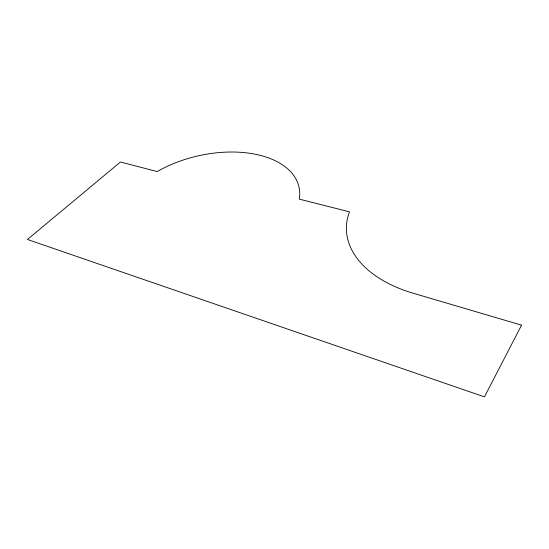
<?xml version="1.0" encoding="UTF-8"?>
<svg xmlns="http://www.w3.org/2000/svg" width="549" height="549" viewBox="0 0 549 549"><rect width="100%" height="100%" fill="white"/><g stroke="black" fill="none" stroke-linecap="round" stroke-linejoin="round"><path stroke-width="0.82" d="M521.55 325.152L484.444 396.872L27.45 239.474L120.43 162.01L157.186 171.556A92.033 53.047 -13.1 0 1 254.709 154.125A92.033 53.047 -13.1 0 1 299.329 199.136L349.5 211.852A118.653 72.379 -0.3 0 0 413.061 293.193L521.55 325.152"/></g></svg>
